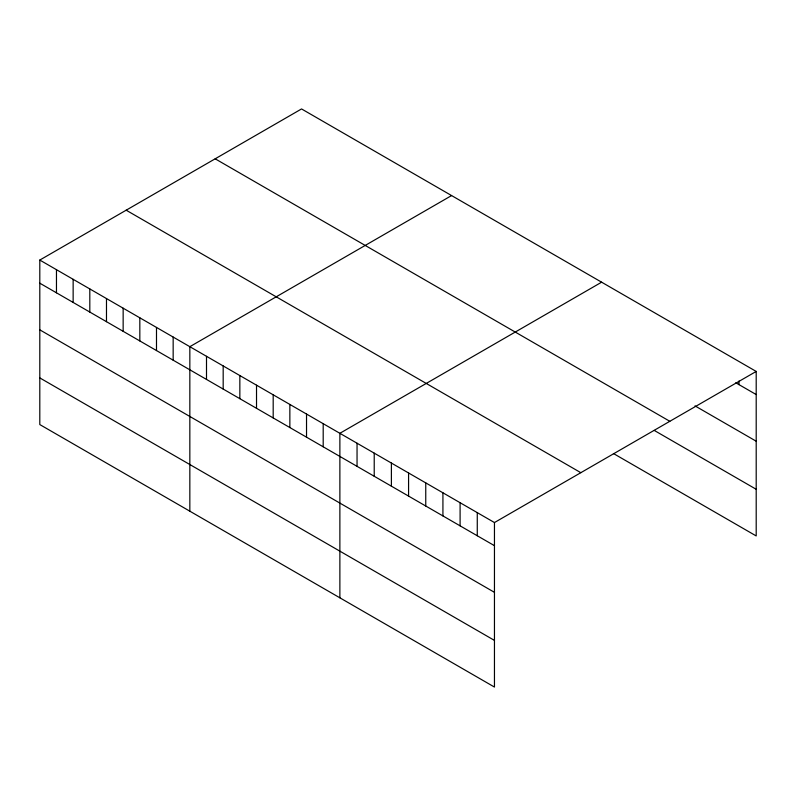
<?xml version="1.0" encoding="UTF-8"?>
<svg xmlns="http://www.w3.org/2000/svg" width="796" height="796" viewBox="0 0 796 796"><rect width="100%" height="100%" fill="white"/><g stroke="black" fill="none" stroke-linecap="round" stroke-linejoin="round"><path stroke-width="1.19" d="M39.8 260.063L494.455 522.554L494.455 687.057L39.8 424.566L39.8 260.063L301.545 108.943L756.2 371.434L756.2 535.937L613.427 453.511M451.581 195.567L189.836 346.688L189.836 511.191M601.617 282.192L339.872 433.303L339.872 597.806M494.455 522.554L756.2 371.434M735.803 382.786L756.2 394.557M695.008 405.89L756.2 441.213M215.169 158.812L669.824 421.303M654.222 430.407L756.2 489.281M126.176 210.194L580.831 472.685M39.8 283.187L494.455 545.678M39.8 329.842L494.455 592.333M39.8 377.911L494.455 640.402M739.026 380.995L739.026 384.647M477.272 512.634L477.272 535.768M460.098 502.724L460.098 525.848M442.924 492.804L442.924 515.927M425.751 482.893L425.751 506.017M408.577 472.973L408.577 496.097M391.393 463.053L391.393 486.187M374.22 453.143L374.22 476.267M357.046 443.223L357.046 466.347M323.196 423.681L323.196 446.805M306.53 414.059L306.53 437.183M289.853 404.438L289.853 427.561M273.187 394.806L273.187 417.94M256.521 385.184L256.521 408.308M239.845 375.563L239.845 398.687M223.179 365.931L223.179 389.065M206.502 356.31L206.502 379.433M173.16 337.056L173.16 360.19M156.494 327.435L156.494 350.558M139.827 317.813L139.827 340.937M123.151 308.191L123.151 331.315M106.485 298.56L106.485 321.693M89.809 288.938L89.809 312.062M73.142 279.316L73.142 302.44M56.466 269.685L56.466 292.819"/></g></svg>
